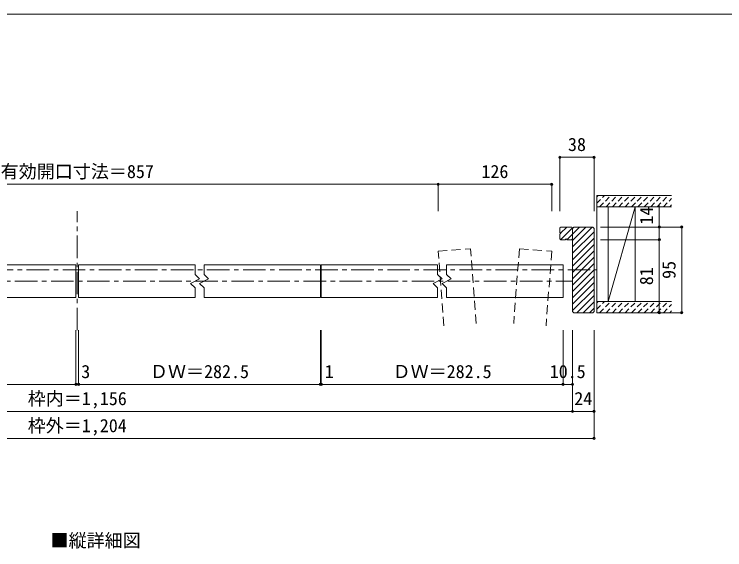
# Model space of a CAD drawing. Units: millimetres on the paper, with parts at other scales. Extents: x -197 to 281, y -138 to 137.
# Drawn here: x -70.8 to 86.8, y 18.1 to 137 of the extents above; entities that cross this region are included whole.
import ezdxf
from ezdxf.enums import TextEntityAlignment as Align

# ---------------------------------------------------------------- set-up
doc = ezdxf.new("R2010")
doc.units = ezdxf.units.MM
doc.header["$PDMODE"] = 32
doc.header["$PDSIZE"] = 0.5
for name, pattern in [('CHAIN1', [8, 5, -1, 1, -1]), ('DASHED1', [1.8, 1.2, -0.6]), ('DASHED2', [3, 2, -1])]:
    doc.linetypes.add(name, pattern=pattern)
for name, color, linetype, lineweight in [('0-1_通り芯', 4, 'CHAIN1', 9), ('0-3_仕上げ', 2, 'Continuous', 9), ('0-4_枠', 7, 'Continuous', 9), ('0-6_扉', 2, 'Continuous', 9), ('0-A_文字', 3, 'Continuous', 9), ('0-B_寸法', 7, 'Continuous', 9), ('0-C_ハッチ', 4, 'DASHED1', 9), ('F-0_補助線', 7, 'Continuous', 9)]:
    doc.layers.add(name, color=color, linetype=linetype, lineweight=lineweight)
doc.styles.add('ＭＳ ゴシック', font='')
doc.styles.get('ＭＳ ゴシック').set_extended_font_data('MS Gothic')

msp = doc.modelspace()

# ---------------------------------------------------------------- linework, layer by layer
at = {"layer": '0-1_通り芯'}
for p, q in [((-56.835, 66.85), (-56.835, 93.25)), ((-172.068, 80.25), (58.399, 80.25)), ((-166.668, 77.75), (52.999, 77.75))]:
    msp.add_line(p, q, dxfattribs=at)
at = {"layer": '0-3_仕上げ'}
for p, q in [((58.399, 94.25), (74.997, 94.25)), ((60.899, 73.25), (60.899, 94.25)), ((66.899, 73.25), (66.899, 94.25)), ((58.399, 73.25), (74.997, 73.25)), ((58.399, 70.75), (74.997, 70.75))]:
    msp.add_line(p, q, dxfattribs=at)
at = {"layer": '0-3_仕上げ', "color": 7}
msp.add_line((66.899, 94.25), (60.899, 73.25), dxfattribs=at)
at = {"layer": '0-3_仕上げ'}
msp.add_lwpolyline([(58.399, 70.75), (58.399, 96.75), (74.997, 96.75)], dxfattribs=at)
at = {"layer": '0-4_枠', "color": 3}
for p, q in [((52.799, 89.75), (52.999, 89.55)), ((52.999, 71.05), (52.999, 89.55)), ((57.499, 89.75), (57.799, 89.45)), ((57.799, 89.45), (57.799, 71.05)), ((52.799, 86.95), (52.999, 87.15))]:
    msp.add_line(p, q, dxfattribs=at)
for points in [[(50.399, 88.35), (50.199, 88.55), (50.199, 89.55), (50.399, 89.75), (52.799, 89.75)], [(51.599, 87.15), (51.399, 86.95), (50.399, 86.95), (50.199, 87.15), (50.199, 88.15), (50.399, 88.35)], [(52.999, 89.45), (53.299, 89.75), (57.499, 89.75)], [(52.799, 86.95), (51.799, 86.95), (51.599, 87.15)], [(57.799, 71.05), (57.499, 70.75), (53.299, 70.75), (52.999, 71.05)]]:
    msp.add_lwpolyline(points, dxfattribs=at)
at = {"layer": '0-6_扉', "linetype": 'DASHED2'}
for p, q in [((23.199, 84.381), (30.378, 84.928)), ((24.458, 67.822), (23.199, 84.381)), ((31.638, 68.368), (30.378, 84.928)), ((41.219, 84.928), (39.96, 68.368)), ((41.219, 84.928), (48.399, 84.381)), ((48.399, 84.381), (47.139, 67.822))]:
    msp.add_line(p, q, dxfattribs=at)
at = {"layer": '0-6_扉', "color": 6}
for p, q in [((-82.943, 81.35), (-57.135, 81.35)), ((-57.135, 81.35), (-57.135, 74.15)), ((-56.535, 81.35), (-56.535, 74.15)), ((-56.535, 81.35), (-30.726, 81.35)), ((-28.726, 81.35), (-2.918, 81.35)), ((-2.918, 74.15), (-2.918, 81.35)), ((-2.718, 81.35), (-2.718, 74.15)), ((-2.718, 81.35), (23.09, 81.35)), ((25.09, 81.35), (50.899, 81.35)), ((50.899, 81.35), (50.899, 74.15)), ((-82.943, 74.15), (-57.135, 74.15)), ((-56.535, 74.15), (-30.726, 74.15)), ((-28.726, 74.15), (-2.918, 74.15)), ((-2.718, 74.15), (23.09, 74.15)), ((25.09, 74.15), (50.899, 74.15))]:
    msp.add_line(p, q, dxfattribs=at)
at = {"layer": '0-6_扉'}
for p, q in [((-30.726, 79.25), (-30.726, 81.35)), ((-28.726, 79.25), (-28.726, 81.35)), ((23.09, 79.25), (23.09, 81.35)), ((25.09, 79.25), (25.09, 81.35)), ((-29.726, 78.25), (-30.726, 79.25)), ((-27.726, 78.25), (-28.726, 79.25)), ((-31.726, 77.25), (-29.726, 78.25)), ((-30.726, 76.25), (-31.726, 77.25)), ((-29.726, 77.25), (-27.726, 78.25)), ((-28.726, 76.25), (-29.726, 77.25)), ((-30.726, 74.15), (-30.726, 76.25)), ((-28.726, 74.15), (-28.726, 76.25)), ((23.09, 74.15), (23.09, 76.25)), ((25.09, 74.15), (25.09, 76.25))]:
    msp.add_line(p, q, dxfattribs=at)
for points in [[(23.09, 76.25), (22.09, 77.25), (24.09, 78.25), (23.09, 79.25)], [(25.09, 76.25), (24.09, 77.25), (26.09, 78.25), (25.09, 79.25)]]:
    msp.add_lwpolyline(points, dxfattribs=at)
at = {"layer": '0-B_寸法', "color": 4}
for p, q in [((50.199, 105.25), (57.799, 105.25)), ((50.199, 105.25), (50.199, 93.25)), ((57.799, 105.25), (57.799, 93.25)), ((23.199, 99.25), (-136.868, 99.25)), ((48.399, 99.25), (23.199, 99.25)), ((23.199, 99.25), (23.199, 93.25)), ((48.399, 99.25), (48.399, 93.25)), ((72.242, 94.711), (72.242, 86.95)), ((72.242, 89.75), (59.238, 89.75)), ((77.242, 89.75), (72.242, 89.75)), ((77.242, 89.75), (77.242, 70.75)), ((72.242, 86.95), (59.238, 86.95)), ((72.242, 86.95), (72.242, 70.75)), ((72.242, 70.75), (59.238, 70.75)), ((77.242, 70.75), (72.242, 70.75)), ((-57.135, 54.85), (-57.135, 66.85)), ((-56.535, 54.85), (-56.535, 66.85)), ((-2.918, 54.85), (-2.918, 66.85)), ((-2.718, 54.85), (-2.718, 66.85)), ((50.899, 54.85), (50.899, 66.85)), ((52.999, 54.85), (52.999, 66.85)), ((-110.751, 54.85), (-57.135, 54.85)), ((-57.135, 54.85), (-56.535, 54.85)), ((-56.535, 54.85), (-2.918, 54.85)), ((-2.918, 54.85), (-2.718, 54.85)), ((-2.718, 54.85), (50.899, 54.85)), ((50.899, 54.85), (52.999, 54.85)), ((52.999, 48.85), (52.999, 54.85)), ((-166.668, 48.85), (52.999, 48.85)), ((52.999, 48.85), (57.799, 48.85)), ((-171.468, 42.85), (57.799, 42.85))]:
    msp.add_line(p, q, dxfattribs=at)
msp.add_lwpolyline([(57.799, 42.85), (57.799, 48.85), (57.799, 66.85)], dxfattribs=at)
at = {"layer": '0-B_寸法'}
for p in [(50.199, 105.25), (57.799, 105.25), (23.199, 99.25), (48.399, 99.25), (72.242, 89.75), (77.242, 89.75), (72.242, 86.95), (72.242, 70.75), (77.242, 70.75), (-57.135, 54.85), (-56.535, 54.85), (-2.918, 54.85), (-2.718, 54.85), (50.899, 54.85), (52.999, 54.85), (52.999, 48.85), (57.799, 48.85), (57.799, 42.85)]:
    msp.add_point(p, dxfattribs=at)
at = {"layer": '0-C_ハッチ'}
for p, q in [((58.399, 95.035), (60.113, 96.75)), ((58.399, 96.45), (58.699, 96.75)), ((59.027, 94.25), (61.527, 96.75)), ((60.442, 94.25), (62.942, 96.75)), ((61.856, 94.25), (64.356, 96.75)), ((63.27, 94.25), (65.77, 96.75)), ((64.684, 94.25), (67.184, 96.75)), ((66.098, 94.25), (68.598, 96.75)), ((67.513, 94.25), (70.013, 96.75)), ((68.927, 94.25), (71.427, 96.75)), ((70.341, 94.25), (72.841, 96.75)), ((71.755, 94.25), (74.255, 96.75)), ((73.17, 94.25), (74.997, 96.078)), ((74.584, 94.25), (74.997, 94.664)), ((58.399, 71.535), (60.113, 73.25)), ((58.399, 72.95), (58.699, 73.25)), ((59.027, 70.75), (61.527, 73.25)), ((60.442, 70.75), (62.942, 73.25)), ((61.856, 70.75), (64.356, 73.25)), ((63.27, 70.75), (65.77, 73.25)), ((64.684, 70.75), (67.184, 73.25)), ((66.098, 70.75), (68.598, 73.25)), ((67.513, 70.75), (70.013, 73.25)), ((68.927, 70.75), (71.427, 73.25)), ((70.341, 70.75), (72.841, 73.25)), ((71.755, 70.75), (74.255, 73.25)), ((73.17, 70.75), (74.997, 72.578)), ((74.584, 70.75), (74.997, 71.164))]:
    msp.add_line(p, q, dxfattribs=at)
at = {"layer": '0-C_ハッチ', "linetype": 'Continuous'}
for p, q in [((50.371, 88.377), (51.744, 89.75)), ((50.379, 86.97), (52.979, 89.57)), ((52.999, 85.348), (57.401, 89.75)), ((52.999, 86.762), (55.987, 89.75)), ((52.999, 88.176), (54.573, 89.75)), ((52.999, 83.933), (57.799, 88.733)), ((51.786, 86.963), (52.999, 88.176)), ((52.999, 82.519), (57.799, 87.319)), ((52.999, 81.105), (57.799, 85.905)), ((52.999, 79.691), (57.799, 84.491)), ((52.999, 78.276), (57.799, 83.076)), ((52.999, 76.862), (57.799, 81.662)), ((52.999, 75.448), (57.799, 80.248)), ((52.999, 74.034), (57.799, 78.834)), ((52.999, 72.62), (57.799, 77.42)), ((52.999, 71.205), (57.799, 76.005)), ((53.957, 70.75), (57.799, 74.591)), ((55.372, 70.75), (57.799, 73.177)), ((56.786, 70.75), (57.799, 71.763))]:
    msp.add_line(p, q, dxfattribs=at)
at = {"layer": 'F-0_補助線', "color": 3, "lineweight": 18}
msp.add_lwpolyline([(-197.169, 137), (197.831, 137), (197.831, -138), (-197.169, -138)], close=True, dxfattribs=at)

# ---------------------------------------------------------------- texts
at = {"layer": '0-A_文字', "color": 7, "style": 'ＭＳ ゴシック'}
msp.add_text('■縦詳細図', height=2.933, dxfattribs=at).set_placement((-62.769, 17.85), align=Align.BOTTOM_LEFT)
at = {"layer": '0-B_寸法', "style": 'ＭＳ ゴシック'}
for s, p in [('38', (51.999, 105.75)), ('有効開口寸法＝857', (-73.835, 99.75)), ('126', (32.799, 99.75)), ('3', (-55.963, 55.35)), ('ＤＷ＝282.5', (-40.726, 55.35)), ('1', (-1.947, 55.35)), ('ＤＷ＝282.5', (13.09, 55.35)), ('10.5', (47.949, 55.35)), ('枠内＝1,156', (-67.835, 49.35)), ('24', (53.399, 49.35)), ('枠外＝1,204', (-67.835, 43.35))]:
    msp.add_text(s, height=2.933, dxfattribs=at).set_placement(p, align=Align.BOTTOM_LEFT)
for s, p in [('14', (71.742, 90.305)), ('95', (76.742, 78.25)), ('81', (71.742, 76.85))]:
    msp.add_text(s, height=2.933, rotation=90, dxfattribs=at).set_placement(p, align=Align.BOTTOM_LEFT)

doc.saveas('drawing.dxf')
